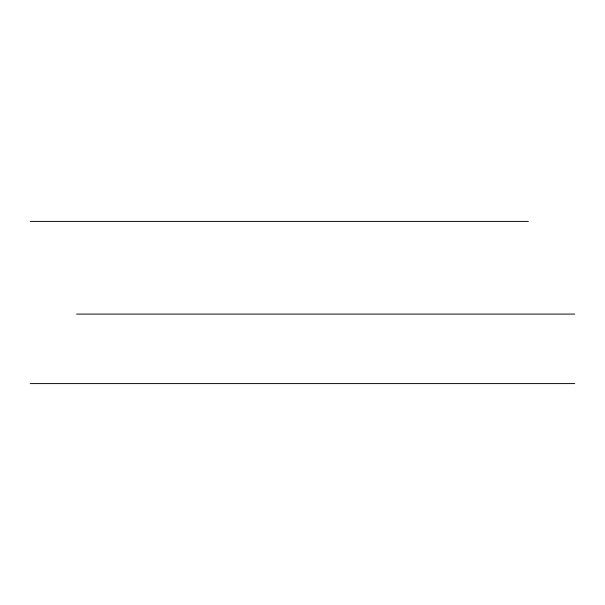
<?xml version="1.0" encoding="UTF-8"?>
<svg xmlns="http://www.w3.org/2000/svg" width="605" height="605" viewBox="0 0 605 605"><rect width="100%" height="100%" fill="white"/><g stroke="black" fill="none" stroke-linecap="round" stroke-linejoin="round"><path stroke-width="0.91" d="M30.25 221.407L528.407 221.407M76.593 314.086L574.75 314.086M30.25 383.593L574.75 383.593"/></g></svg>
